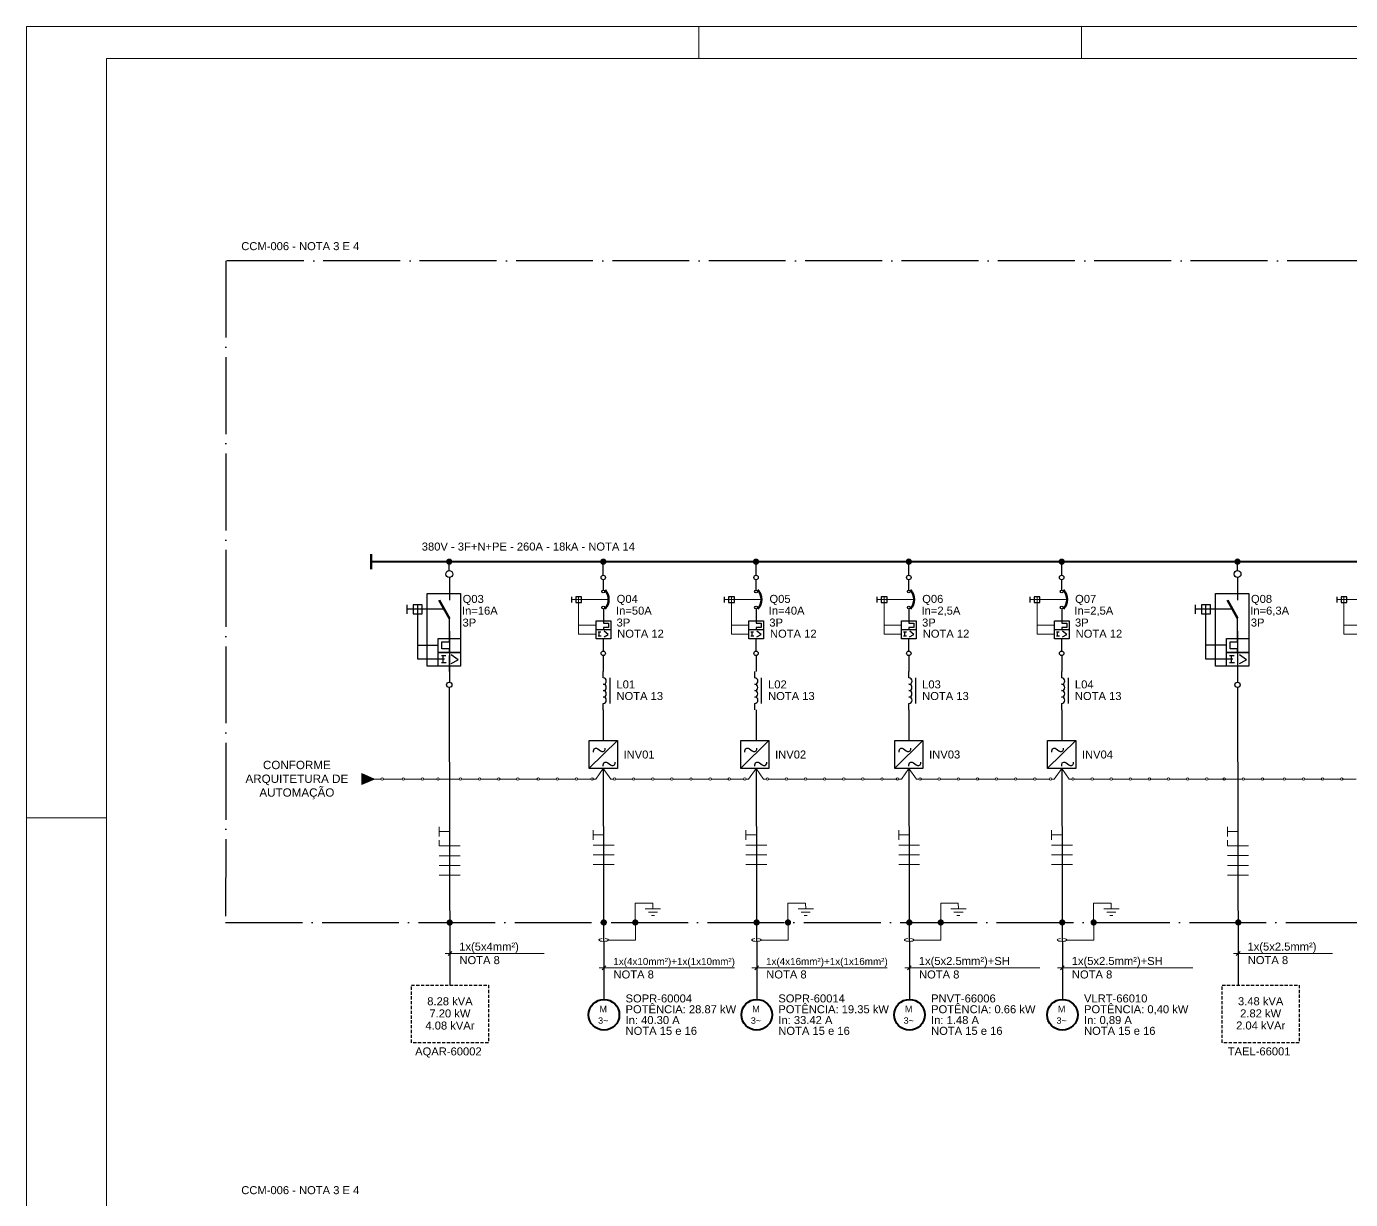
# Model space of a CAD drawing. Header units: inches. Extents: x 8060 to 14805, y -2003 to -1162.
# Drawn here: x 13615.6 to 14029.1, y -1527.8 to -1161.6 of the extents above; entities that cross this region are included whole.
import ezdxf
from ezdxf.enums import TextEntityAlignment as Align

# ---------------------------------------------------------------- set-up
doc = ezdxf.new("R2010")
doc.units = ezdxf.units.IN
doc.header["$MEASUREMENT"] = 0
doc.linetypes.add('ACAD_ISO04W100', pattern=[30, 24, -3, 0, -3])
doc.linetypes.add('DASHEDX2', pattern=[1.5, 1, -0.5])
for name, color, linetype in [('CABOS', 2, 'Continuous'), ('CAIXA DE IDENT.', 6, 'ACAD_ISO04W100'), ('COMPONENTES', 7, 'Continuous'), ('MOLDURA', 5, 'Continuous'), ('PDF2_AM_8', 7, 'Continuous'), ('PDF2_E-TXT20', 7, 'Continuous'), ('ROTAS', 7, 'Continuous'), ('TEXTO DES.', 2, 'Continuous'), ('TRACEJADO', 7, 'DASHEDX2')]:
    doc.layers.add(name, color=color, linetype=linetype)
doc.styles.add('PDF ArialMT', font='arial.ttf')

# ---------------------------------------------------------------- blocks, each defined once
blk = doc.blocks.new('MOLDURA')
at = {"layer": 'MOLDURA', "lineweight": 15}
for p, q in [((3594.47, -1351.45), (2405.47, -1351.45)), ((2405.47, -1351.45), (2405.47, -2192.45)), ((2615.46, -1361.47), (2615.46, -1351.45)), ((2734.96, -1361.47), (2734.96, -1351.45)), ((2430.47, -2182.46), (2430.47, -1361.47)), ((2430.47, -1361.47), (3584.47, -1361.47)), ((2430.47, -1598.47), (2405.47, -1598.47))]:
    blk.add_line(p, q, dxfattribs=at)
blk = doc.blocks.new('Indutância')
at = {"layer": 'COMPONENTES', "lineweight": 30}
for p, q in [((5383.17, -1082.37), (5383.17, -1080.38)), ((5383.17, -1092.39), (5383.17, -1090.37))]:
    blk.add_line(p, q, dxfattribs=at)
blk.add_lwpolyline([(5385.19, -1082.37), (5385.19, -1090.37)], dxfattribs=at)
blk.add_lwpolyline([(5383.12, -1088.36, 1), (5383.12, -1086.35, 1), (5383.12, -1084.34)], format="xyb", dxfattribs=at)
for centre in [(5383.12, -1083.36), (5383.12, -1089.35)]:
    blk.add_arc(centre, 1.01, 270, 90, dxfattribs=at)
blk = doc.blocks.new('Inversor')
at = {"layer": 'COMPONENTES', "lineweight": 30}
for points in [[(5353.2, -1116.54), (5344.42, -1125.13)], [(5345.71, -1120.12), (5345.71, -1119.72), (5345.92, -1119.1), (5346.33, -1118.89), (5346.73, -1118.89), (5347.13, -1119.1), (5347.96, -1119.72), (5348.36, -1119.93), (5348.76, -1119.93), (5349.18, -1119.72), (5349.37, -1119.31), (5349.37, -1118.89)], [(5348.82, -1124.46), (5348.82, -1124.06), (5349.01, -1123.44), (5349.44, -1123.25), (5349.84, -1123.25), (5350.24, -1123.44), (5351.07, -1124.06), (5351.47, -1124.27), (5351.87, -1124.27), (5352.27, -1124.06), (5352.49, -1123.65), (5352.49, -1123.25)]]:
    blk.add_lwpolyline(points, dxfattribs=at)
blk.add_lwpolyline([(5344.42, -1116.54), (5353.2, -1116.54), (5353.2, -1125.22), (5344.42, -1125.22)], close=True, dxfattribs=at)
blk = doc.blocks.new('disjuntor motor')
at = {"layer": 'COMPONENTES', "lineweight": 30}
for points in [[(5611.23, -947.57), (5611.23, -944.35)], [(5601.35, -951.42), (5601.35, -949.64)], [(5611.23, -953.5), (5611.23, -957.14), (5611.23, -957.86), (5612.8, -957.86), (5612.8, -959.25), (5611.23, -959.25), (5611.23, -959.97)], [(5613.52, -959.97), (5608.95, -959.97)], [(5609.56, -960.57), (5610.41, -960.57)], [(5609.56, -961.88), (5610.49, -961.88)], [(5609.92, -961.88), (5609.92, -960.57)], [(5611.23, -966.66), (5611.23, -962.79)], [(5611.42, -962.13), (5612.74, -961.41), (5611.47, -960.44)]]:
    blk.add_lwpolyline(points, dxfattribs=at)
at = {"layer": 'COMPONENTES', "lineweight": 15}
for points in [[(5612.93, -950.53), (5601.35, -950.53)], [(5608.95, -961.37), (5603.49, -961.37), (5603.49, -949.64)], [(5608.95, -958.55), (5603.49, -958.55)]]:
    blk.add_lwpolyline(points, dxfattribs=at)
at = {"layer": 'COMPONENTES', "lineweight": 30}
for points in [[(5604.4, -949.64), (5602.6, -949.64), (5602.6, -951.42), (5604.4, -951.42)], [(5613.52, -957.14), (5613.52, -962.79), (5608.95, -962.79), (5608.95, -957.14)]]:
    blk.add_lwpolyline(points, close=True, dxfattribs=at)
for centre, radius in [((5611.18, -943.64), 0.688), ((5611.18, -947.98), 0.434), ((5611.18, -953.02), 0.434), ((5611.18, -967.31), 0.688)]:
    blk.add_circle(centre, radius, dxfattribs=at)
at = {"layer": 'COMPONENTES', "lineweight": 50}
blk.add_arc((5608.43, -950.5), 4.43, 318.0432, 41.9568, dxfattribs=at)
blk = doc.blocks.new('ATERRAMENTO')
at = {"layer": 'ROTAS'}
h = blk.add_hatch(color=256, dxfattribs=at)
h.dxf.hatch_style = 1
h.paths.add_polyline_path([(6647.54, -699.87, 1), (6649.51, -699.87, 1)])
at = {"layer": 'PDF2_E-TXT20', "lineweight": 9}
blk.add_line((6640.17, -705.36), (6648.56, -705.36), dxfattribs=at)
for points in [[(6654.04, -695.59), (6654, -693.83), (6648.52, -693.83), (6648.56, -705.36)], [(6651.67, -695.59), (6656.44, -695.59)], [(6652.63, -696.65), (6655.48, -696.65)], [(6653.58, -697.68), (6654.53, -697.68)]]:
    blk.add_lwpolyline(points, dxfattribs=at)
for points in [[(6638.21, -704.92), (6637.5, -704.98), (6637.06, -705.19), (6637.17, -705.4)], [(6637.17, -705.4), (6637.28, -705.61), (6637.92, -705.77), (6638.66, -705.77)], [(6638.66, -705.77), (6639.41, -705.77), (6640.05, -705.61), (6640.16, -705.4)], [(6640.16, -705.4), (6640.27, -705.19), (6639.83, -704.98), (6639.11, -704.92)]]:
    blk.add_open_spline(points, degree=3, dxfattribs=at)
blk = doc.blocks.new('MOTOR TRI')
at = {"layer": 'COMPONENTES', "lineweight": 40}
blk.add_circle((6638.76, -725.71), 4.79, dxfattribs=at)
at = {"layer": 'COMPONENTES', "char_height": 2.01, "attachment_point": 4, "style": 'PDF ArialMT'}
for s, insert in [('M', (6637.35, -723.9)), ('3~', (6636.93, -727.52))]:
    blk.add_mtext(s, dxfattribs=dict(at, insert=insert))
blk = doc.blocks.new('SETA')
at = {"layer": 'ROTAS'}
h = blk.add_hatch(color=256, dxfattribs=at)
h.dxf.hatch_style = 1
h.paths.add_polyline_path([(5730.94, -872), (5726.96, -870.31), (5726.96, -873.69)])
at = {"layer": 'ROTAS', "lineweight": 9}
blk.add_lwpolyline([(5730.94, -872), (5726.96, -870.31), (5726.96, -873.69)], close=True, dxfattribs=at)
blk.add_lwpolyline([(5730.94, -872), (5726.96, -870.31), (5726.96, -873.69)], close=True, dxfattribs=at)
blk = doc.blocks.new('DISJ. CX. MOLDADA')
at = {"layer": 'COMPONENTES', "lineweight": 30}
for points in [[(6109.63, -961.07), (6109.63, -966.03), (6109.63, -968.14)], [(6096.45, -972.34), (6096.45, -969.58)], [(6108.02, -970.94), (6096.45, -970.94)], [(6108.15, -986.56), (6099.73, -986.56), (6099.73, -969.58)], [(6109.63, -984.4), (6109.63, -983.3), (6107.26, -983.3), (6107.26, -981.14), (6109.63, -981.14), (6109.63, -980.04), (6109.63, -973.77)], [(6109.63, -977.8), (6109.63, -993.76)], [(6106.16, -982.2), (6099.73, -982.2)], [(6107.13, -985.33), (6108.53, -985.33)], [(6107.13, -987.53), (6108.66, -987.53)], [(6107.73, -987.53), (6107.73, -985.33)], [(6110.18, -987.91), (6112.34, -986.73), (6110.23, -985.16)]]:
    blk.add_lwpolyline(points, dxfattribs=at)
for points in [[(6113.15, -988.72), (6102.69, -988.72), (6102.69, -966.03), (6113.15, -966.03)], [(6101.11, -969.58), (6098.35, -969.58), (6098.35, -972.34), (6101.11, -972.34)], [(6106.16, -980.04), (6113.15, -980.04), (6113.15, -984.4), (6106.16, -984.4)], [(6106.16, -984.4), (6113.15, -984.4), (6113.15, -988.72), (6106.16, -988.72)]]:
    blk.add_lwpolyline(points, close=True, dxfattribs=at)
at = {"layer": 'COMPONENTES', "lineweight": 50}
blk.add_lwpolyline([(6109.63, -973.77), (6106.41, -968.14)], dxfattribs=at)
at = {"layer": 'COMPONENTES', "lineweight": 30}
for centre, radius in [((6109.59, -959.94), 1.08), ((6109.59, -994.53), 0.826)]:
    blk.add_circle(centre, radius, dxfattribs=at)

msp = doc.modelspace()

# ---------------------------------------------------------------- hatches: boundary and pattern name
at = {"layer": 'ROTAS'}
h = msp.add_hatch(color=256, dxfattribs=at)
h.dxf.hatch_style = 1
h.paths.add_polyline_path([(13746.64, -1328.65, 1), (13748.61, -1328.65, 1)])
h = msp.add_hatch(color=256, dxfattribs=at)
h.dxf.hatch_style = 1
h.paths.add_polyline_path([(13794.75, -1328.65, 1), (13796.73, -1328.65, 1)])
h = msp.add_hatch(color=256, dxfattribs=at)
h.dxf.hatch_style = 1
h.paths.add_polyline_path([(13842.46, -1328.65, 1), (13844.44, -1328.65, 1)])
h = msp.add_hatch(color=256, dxfattribs=at)
h.dxf.hatch_style = 1
h.paths.add_polyline_path([(13890.17, -1328.65, 1), (13892.15, -1328.65, 1)])
h = msp.add_hatch(color=256, dxfattribs=at)
h.dxf.hatch_style = 1
h.paths.add_polyline_path([(13937.93, -1328.65, 1), (13939.9, -1328.65, 1)])
h = msp.add_hatch(color=256, dxfattribs=at)
h.dxf.hatch_style = 1
h.paths.add_polyline_path([(13992.84, -1328.65, 1), (13994.81, -1328.65, 1)])
h = msp.add_hatch(color=256, dxfattribs=at)
h.dxf.hatch_style = 1
h.paths.add_polyline_path([(13746.8, -1441.32, 1), (13748.77, -1441.32, 1)])
h = msp.add_hatch(color=256, dxfattribs=at)
h.dxf.hatch_style = 1
h.paths.add_polyline_path([(13794.91, -1441.3, 1), (13796.89, -1441.3, 1)])
h = msp.add_hatch(color=256, dxfattribs=at)
h.dxf.hatch_style = 1
h.paths.add_polyline_path([(13842.62, -1441.3, 1), (13844.6, -1441.3, 1)])
h = msp.add_hatch(color=256, dxfattribs=at)
h.dxf.hatch_style = 1
h.paths.add_polyline_path([(13890.33, -1441.3, 1), (13892.31, -1441.3, 1)])
h = msp.add_hatch(color=256, dxfattribs=at)
h.dxf.hatch_style = 1
h.paths.add_polyline_path([(13938.09, -1441.3, 1), (13940.06, -1441.3, 1)])
h = msp.add_hatch(color=256, dxfattribs=at)
h.dxf.hatch_style = 1
h.paths.add_polyline_path([(13993.07, -1441.29, 1), (13995.05, -1441.29, 1)])

# ---------------------------------------------------------------- linework, layer by layer
at = {"layer": 'CABOS', "lineweight": 9}
for p, q in [((13744.47, -1417.41), (13744.47, -1415.59)), ((13990.67, -1417.4), (13990.67, -1415.58))]:
    msp.add_line(p, q, dxfattribs=at)
for points in [[(13744.47, -1411.42), (13744.47, -1414.47)], [(13744.47, -1412.94), (13747.73, -1412.94)], [(13792.58, -1412.47), (13792.58, -1415.52)], [(13792.58, -1413.99), (13795.84, -1413.99)], [(13840.29, -1412.47), (13840.29, -1415.52)], [(13840.29, -1413.99), (13843.55, -1413.99)], [(13888, -1412.47), (13888, -1415.52)], [(13888, -1413.99), (13891.26, -1413.99)], [(13935.75, -1412.47), (13935.75, -1415.52)], [(13935.75, -1413.99), (13939.01, -1413.99)], [(13990.67, -1411.41), (13990.67, -1414.46)], [(13990.67, -1412.93), (13993.93, -1412.93)], [(13744.47, -1417.41), (13751.01, -1417.41)], [(13792.58, -1417.17), (13799.12, -1417.17)], [(13840.29, -1417.17), (13846.83, -1417.17)], [(13888, -1417.17), (13894.54, -1417.17)], [(13935.75, -1417.17), (13942.29, -1417.17)], [(13990.67, -1417.4), (13997.21, -1417.4)], [(13744.47, -1420.46), (13751.01, -1420.46)], [(13799.12, -1420.22), (13792.58, -1420.22), (13799.12, -1420.22)], [(13846.83, -1420.22), (13840.29, -1420.22), (13846.83, -1420.22)], [(13894.54, -1420.22), (13888, -1420.22), (13894.54, -1420.22)], [(13942.29, -1420.22), (13935.75, -1420.22), (13942.29, -1420.22)], [(13990.67, -1420.44), (13997.21, -1420.44)], [(13751.01, -1423.5), (13744.47, -1423.5), (13751.01, -1423.5)], [(13751.01, -1426.53), (13744.47, -1426.53), (13751.01, -1426.53)], [(13799.12, -1423.24), (13792.58, -1423.24), (13799.12, -1423.24)], [(13846.83, -1423.24), (13840.29, -1423.24), (13846.83, -1423.24)], [(13894.54, -1423.24), (13888, -1423.24), (13894.54, -1423.24)], [(13942.29, -1423.24), (13935.75, -1423.24), (13942.29, -1423.24)], [(13997.21, -1423.49), (13990.67, -1423.49), (13997.21, -1423.49)], [(13997.21, -1426.52), (13990.67, -1426.52), (13997.21, -1426.52)]]:
    msp.add_lwpolyline(points, dxfattribs=at)
at = {"layer": 'CAIXA DE IDENT.'}
msp.add_lwpolyline([(13677.84, -1234.71), (13677.8, -1441.32), (14575.04, -1441.32), (14575.09, -1234.71)], close=True, dxfattribs=at)
at = {"layer": 'PDF2_AM_8', "lineweight": 9}
for points in [[(13792.64, -1396.51), (13793.42, -1396.51), (13795.75, -1393.21), (13798.1, -1396.51), (13798.86, -1396.51)], [(13840.35, -1396.51), (13841.13, -1396.51), (13843.46, -1393.21), (13845.81, -1396.51), (13846.57, -1396.51)], [(13888.06, -1396.51), (13888.84, -1396.51), (13891.17, -1393.21), (13893.52, -1396.51), (13894.28, -1396.51)], [(13935.81, -1396.51), (13936.59, -1396.51), (13938.92, -1393.21), (13941.27, -1396.51), (13942.03, -1396.51)], [(13744.53, -1396.51), (13745.31, -1396.51), (13745.31, -1396.51), (13749.99, -1396.51), (13750.75, -1396.51)]]:
    msp.add_lwpolyline(points, dxfattribs=at)
at = {"layer": 'ROTAS'}
for p, q in [((13747.63, -1357.97), (13747.63, -1362.97)), ((13795.74, -1357.96), (13795.74, -1362.96)), ((13843.45, -1357.96), (13843.45, -1362.96)), ((13891.16, -1357.96), (13891.16, -1362.96)), ((13938.91, -1357.96), (13938.91, -1362.96)), ((13993.83, -1357.96), (13993.83, -1362.96)), ((13747.63, -1367.93), (13747.85, -1460.85)), ((13993.83, -1367.92), (13994.05, -1460.83)), ((13795.74, -1374.96), (13795.74, -1384.53)), ((13843.45, -1374.96), (13843.45, -1384.53)), ((13891.16, -1374.96), (13891.16, -1384.53)), ((13938.91, -1374.96), (13938.91, -1384.53)), ((13795.75, -1393.21), (13795.96, -1465.33)), ((13843.46, -1393.21), (13843.67, -1465.33)), ((13891.17, -1393.21), (13891.38, -1465.33)), ((13938.92, -1393.21), (13939.13, -1465.33))]:
    msp.add_line(p, q, dxfattribs=at)
at = {"layer": 'ROTAS', "lineweight": 60}
for points in [[(13723.23, -1326.35), (13723.23, -1330.97)], [(13723.23, -1328.66), (14531.78, -1328.65)]]:
    msp.add_lwpolyline(points, dxfattribs=at)
at = {"layer": 'ROTAS', "lineweight": 30}
for points in [[(13747.63, -1331.44), (13747.63, -1328.66)], [(13795.74, -1332.92), (13795.74, -1328.65)], [(13843.45, -1332.92), (13843.45, -1328.65)], [(13891.16, -1332.92), (13891.16, -1328.65)], [(13938.91, -1332.92), (13938.91, -1328.65)], [(13993.83, -1331.43), (13993.83, -1328.65)]]:
    msp.add_lwpolyline(points, dxfattribs=at)
at = {"layer": 'ROTAS', "lineweight": 9}
for points in [[(13724.32, -1396.52), (13725.2, -1396.52), (13726.26, -1396.52)], [(13727.06, -1396.52), (13731.17, -1396.52), (13732.89, -1396.51)], [(13733.69, -1396.51), (13737.8, -1396.51), (13738.85, -1396.51)], [(13739.66, -1396.51), (13743.72, -1396.51), (13743.72, -1396.51)], [(13751.55, -1396.51), (13755.66, -1396.51), (13756.72, -1396.51)], [(13757.52, -1396.51), (13761.63, -1396.51), (13762.69, -1396.51)], [(13763.49, -1396.51), (13767.6, -1396.51), (13768.66, -1396.51)], [(13769.46, -1396.51), (13773.57, -1396.51), (13775.03, -1396.51)], [(13775.83, -1396.51), (13779.94, -1396.51), (13781, -1396.51)], [(13781.8, -1396.51), (13785.91, -1396.51), (13786.97, -1396.51)], [(13787.77, -1396.51), (13791.83, -1396.51), (13791.83, -1396.51)], [(13799.67, -1396.51), (13803.77, -1396.51), (13804.83, -1396.51)], [(13805.63, -1396.51), (13809.74, -1396.51), (13810.8, -1396.51)], [(13811.6, -1396.51), (13815.71, -1396.51), (13816.77, -1396.51)], [(13817.57, -1396.51), (13821.68, -1396.51), (13822.74, -1396.51)], [(13823.54, -1396.51), (13827.65, -1396.51), (13828.71, -1396.51)], [(13829.51, -1396.51), (13833.62, -1396.51), (13834.68, -1396.51)], [(13835.48, -1396.51), (13839.54, -1396.51), (13839.54, -1396.51)], [(13847.38, -1396.51), (13851.48, -1396.51), (13852.54, -1396.51)], [(13853.35, -1396.51), (13857.45, -1396.51), (13858.51, -1396.51)], [(13859.31, -1396.51), (13863.42, -1396.51), (13864.48, -1396.51)], [(13865.28, -1396.51), (13869.39, -1396.51), (13870.45, -1396.51)], [(13871.25, -1396.51), (13875.36, -1396.51), (13876.42, -1396.51)], [(13877.22, -1396.51), (13881.33, -1396.51), (13882.39, -1396.51)], [(13883.19, -1396.51), (13887.25, -1396.51), (13887.25, -1396.51)], [(13895.09, -1396.51), (13899.19, -1396.51), (13900.25, -1396.51)], [(13901.06, -1396.51), (13905.16, -1396.51), (13906.22, -1396.51)], [(13907.02, -1396.51), (13911.13, -1396.51), (13912.19, -1396.51)], [(13912.99, -1396.51), (13917.1, -1396.51), (13918.16, -1396.51)], [(13918.96, -1396.51), (13923.07, -1396.51), (13924.13, -1396.51)], [(13924.93, -1396.51), (13929.04, -1396.51), (13930.1, -1396.51)], [(13930.9, -1396.51), (13934.96, -1396.51), (13934.96, -1396.51)], [(13942.84, -1396.51), (13946.95, -1396.51), (13948, -1396.51)], [(13948.81, -1396.51), (13952.91, -1396.51), (13953.97, -1396.51)], [(13954.78, -1396.51), (13958.88, -1396.51), (13959.94, -1396.51)], [(13960.75, -1396.51), (13964.85, -1396.51), (13965.91, -1396.51)], [(13966.72, -1396.51), (13970.82, -1396.51), (13971.88, -1396.51)], [(13972.69, -1396.51), (13976.79, -1396.51), (13977.85, -1396.51)], [(13978.65, -1396.51), (13982.76, -1396.51), (13983.82, -1396.51)], [(13984.62, -1396.51), (13988.73, -1396.51), (13989.79, -1396.51)], [(13990.06, -1396.51), (13994.17, -1396.51), (13995.23, -1396.51)], [(13996.03, -1396.51), (14000.14, -1396.51), (14001.2, -1396.51)], [(14002, -1396.51), (14006.11, -1396.51), (14008.06, -1396.52)], [(14008.86, -1396.51), (14012.97, -1396.51), (14014.02, -1396.51)], [(14014.83, -1396.51), (14018.94, -1396.51), (14019.99, -1396.51)], [(14020.8, -1396.51), (14024.9, -1396.51), (14025.96, -1396.51)], [(14026.77, -1396.51), (14030.83, -1396.51), (14030.83, -1396.51)], [(13746.36, -1450.97), (13777.31, -1450.97)], [(13747.25, -1451.61), (13748.41, -1450.32)], [(13992.56, -1450.96), (14023.51, -1450.96)], [(13993.45, -1451.6), (13994.61, -1450.31)], [(13794.47, -1455.45), (13836.67, -1455.45)], [(13795.36, -1456.09), (13796.52, -1454.8)], [(13842.18, -1455.45), (13884.38, -1455.45)], [(13843.07, -1456.09), (13844.23, -1454.8)], [(13889.9, -1455.44), (13932.1, -1455.44)], [(13890.78, -1456.09), (13891.94, -1454.8)], [(13937.64, -1455.45), (13979.84, -1455.45)], [(13938.53, -1456.09), (13939.7, -1454.8)]]:
    msp.add_lwpolyline(points, dxfattribs=at)
for centre in [(13726.66, -1396.52), (13733.29, -1396.51), (13739.26, -1396.51), (13744.12, -1396.5), (13751.15, -1396.51), (13757.12, -1396.51), (13763.09, -1396.51), (13769.06, -1396.51), (13775.43, -1396.51), (13781.4, -1396.51), (13787.37, -1396.51), (13792.24, -1396.5), (13799.26, -1396.51), (13805.23, -1396.51), (13811.2, -1396.51), (13817.17, -1396.51), (13823.14, -1396.51), (13829.11, -1396.51), (13835.08, -1396.51), (13839.95, -1396.5), (13846.97, -1396.51), (13852.94, -1396.51), (13858.91, -1396.51), (13864.88, -1396.51), (13870.85, -1396.51), (13876.82, -1396.51), (13882.79, -1396.51), (13887.66, -1396.5), (13894.68, -1396.51), (13900.65, -1396.51), (13906.62, -1396.51), (13912.59, -1396.51), (13918.56, -1396.51), (13924.53, -1396.51), (13930.5, -1396.51), (13935.41, -1396.5), (13942.44, -1396.51), (13948.41, -1396.51), (13954.38, -1396.51), (13960.34, -1396.51), (13966.31, -1396.51), (13972.28, -1396.51), (13978.25, -1396.51), (13984.22, -1396.51), (13989.66, -1396.51), (13995.63, -1396.51), (14001.6, -1396.51), (14008.46, -1396.51), (14014.43, -1396.51), (14020.4, -1396.51), (14026.37, -1396.51)]:
    msp.add_circle(centre, 0.402, dxfattribs=at)
at = {"layer": 'TRACEJADO'}
for points in [[(13735.82, -1460.85), (13759.87, -1460.85), (13759.87, -1478.84), (13735.82, -1478.84)], [(13989.03, -1460.83), (14013.08, -1460.83), (14013.08, -1478.83), (13989.03, -1478.83)]]:
    msp.add_lwpolyline(points, close=True, dxfattribs=at)

# ---------------------------------------------------------------- block references
msp.add_blockref('MOLDURA', (11210.13, 189.88))
at = {"layer": 'CAIXA DE IDENT.'}
for p in [(7157.2, -744.41), (7204.91, -744.41), (7252.62, -744.41), (7300.37, -744.41)]:
    msp.add_blockref('MOTOR TRI', p, dxfattribs=at)
at = {"layer": 'COMPONENTES'}
for name, p in [('DISJ. CX. MOLDADA', (7638.04, -372.58)), ('DISJ. CX. MOLDADA', (7884.24, -372.57)), ('disjuntor motor', (8184.56, -389.96)), ('disjuntor motor', (8232.27, -389.96)), ('disjuntor motor', (8279.98, -389.96)), ('disjuntor motor', (8327.73, -389.96)), ('disjuntor motor', (8423.56, -389.96)), ('Indutância', (8412.56, -282.57)), ('Indutância', (8459.91, -282.57)), ('Indutância', (8508.03, -282.57)), ('Indutância', (8555.74, -282.57)), ('Inversor', (8446.93, -267.99)), ('Inversor', (8494.28, -267.99)), ('Inversor', (8542.39, -267.99)), ('Inversor', (8590.1, -267.99)), ('ATERRAMENTO', (7157.2, -741.43)), ('ATERRAMENTO', (7204.91, -741.43)), ('ATERRAMENTO', (7252.62, -741.43)), ('ATERRAMENTO', (7300.37, -741.43))]:
    msp.add_blockref(name, p, dxfattribs=at)
at = {"layer": 'ROTAS'}
msp.add_blockref('SETA', (7993.38, -524.52), dxfattribs=at)

# ---------------------------------------------------------------- texts
at = {"layer": 'TEXTO DES.', "style": 'PDF ArialMT'}
for s, height, p in [('Q03', 2.5, (13751.82, -1341.54)), ('Q04', 2.5, (13799.93, -1341.53)), ('Q05', 2.5, (13847.64, -1341.53)), ('Q06', 2.5, (13895.35, -1341.53)), ('Q07', 2.5, (13943.1, -1341.53)), ('Q08', 2.5, (13998.02, -1341.53)), ('In=16A', 2.5, (13751.6, -1345.2)), ('In=50A', 2.5, (13799.71, -1345.19)), ('In=40A', 2.5, (13847.42, -1345.19)), ('In=2,5A', 2.5, (13895.13, -1345.19)), ('In=2,5A', 2.5, (13942.88, -1345.19)), ('In=6,3A', 2.5, (13997.8, -1345.19)), ('3P', 2.5, (13751.78, -1348.92)), ('3P', 2.5, (13799.89, -1348.91)), ('3P', 2.5, (13847.6, -1348.91)), ('3P', 2.5, (13895.31, -1348.91)), ('3P', 2.5, (13943.06, -1348.91)), ('3P', 2.5, (13997.98, -1348.91)), ('NOTA 12', 2.5, (13800.09, -1352.39)), ('NOTA 12', 2.5, (13847.8, -1352.39)), ('NOTA 12', 2.5, (13895.51, -1352.39)), ('NOTA 12', 2.5, (13943.26, -1352.39)), ('L01', 2.5, (13799.86, -1368.22)), ('L02', 2.5, (13847.21, -1368.22)), ('L03', 2.5, (13895.33, -1368.22)), ('L04', 2.5, (13943.04, -1368.22)), ('NOTA 13', 2.5, (13799.86, -1371.85)), ('NOTA 13', 2.5, (13847.21, -1371.85)), ('NOTA 13', 2.5, (13895.33, -1371.85)), ('NOTA 13', 2.5, (13943.04, -1371.85)), ('INV01', 2.5, (13802.05, -1390.11)), ('INV02', 2.5, (13849.4, -1390.11)), ('INV03', 2.5, (13897.51, -1390.11)), ('INV04', 2.5, (13945.22, -1390.11)), ('1x(5x4mm²) ', 2.5, (13750.75, -1450.08)), ('1x(5x2.5mm²)', 2.5, (13996.95, -1450.07)), ('NOTA 8', 2.5, (13750.82, -1454.3)), ('1x(4x10mm²)+1x(1x10mm²)', 2.2, (13798.87, -1454.56)), ('1x(4x16mm²)+1x(1x16mm²)', 2.2, (13846.58, -1454.56)), ('1x(5x2.5mm²)+SH', 2.5, (13894.29, -1454.56)), ('1x(5x2.5mm²)+SH', 2.5, (13942.04, -1454.56)), ('NOTA 8', 2.5, (13997.02, -1454.29)), ('NOTA 8', 2.5, (13798.93, -1458.78)), ('NOTA 8', 2.5, (13846.64, -1458.78)), ('NOTA 8', 2.5, (13894.35, -1458.78)), ('NOTA 8', 2.5, (13942.1, -1458.78)), ('SOPR-60004 ', 2.5, (13802.7, -1466.26)), ('SOPR-60014 ', 2.5, (13850.41, -1466.26)), ('PNVT-66006 ', 2.5, (13898.12, -1466.26)), ('VLRT-66010 ', 2.5, (13945.88, -1466.26)), ('POTÊNCIA: 28.87 kW', 2.5, (13802.7, -1469.64)), ('POTÊNCIA: 19.35 kW', 2.5, (13850.41, -1469.64)), ('POTÊNCIA: 0.66 kW', 2.5, (13898.12, -1469.64)), ('POTÊNCIA: 0,40 kW', 2.5, (13945.88, -1469.64)), ('In: 40.30 A', 2.5, (13802.7, -1473.01)), ('In: 33.42 A', 2.5, (13850.41, -1473.01)), ('In: 1.48 A', 2.5, (13898.12, -1473.01)), ('In: 0,89 A', 2.5, (13945.88, -1473.01)), ('NOTA 15 e 16', 2.5, (13802.7, -1476.38)), ('NOTA 15 e 16', 2.5, (13850.41, -1476.38)), ('NOTA 15 e 16', 2.5, (13898.12, -1476.38)), ('NOTA 15 e 16', 2.5, (13945.88, -1476.38))]:
    msp.add_text(s, height=height, dxfattribs=at).set_placement(p)
for s, height, p in [('CONFORME', 2.601, (13700.04, -1394.21)), ('ARQUITETURA DE', 2.6014, (13700.04, -1398.51)), ('AUTOMAÇÃO', 2.601, (13700.04, -1402.81))]:
    msp.add_text(s, height=height, dxfattribs=at).set_placement(p, align=Align.BOTTOM_CENTER)
for s, p in [('8.28 kVA', (13747.85, -1464.65)), ('3.48 kVA', (14001.05, -1464.64)), ('4.08 kVAr', (13747.85, -1472.23)), ('7.20 kW', (13747.85, -1468.44)), ('2.04 kVAr', (14001.05, -1472.21)), ('2.82 kW', (14001.05, -1468.43)), ('AQAR-60002 ', (13747.85, -1480.3)), ('TAEL-66001 ', (14001.05, -1480.29))]:
    msp.add_text(s, height=2.5, dxfattribs=at).set_placement(p, align=Align.TOP_CENTER)
at = {"layer": 'TEXTO DES.', "char_height": 2.5, "attachment_point": 4, "style": 'PDF ArialMT'}
for s, insert in [('CCM-006 - NOTA 3 E 4', (13682.67, -1230.17)), ('380V - 3F+N+PE - 260A - 18kA - NOTA 14', (13739.05, -1323.96)), ('CCM-006 - NOTA 3 E 4', (13682.67, -1524.89))]:
    msp.add_mtext(s, dxfattribs=dict(at, insert=insert))

doc.saveas('drawing.dxf')
